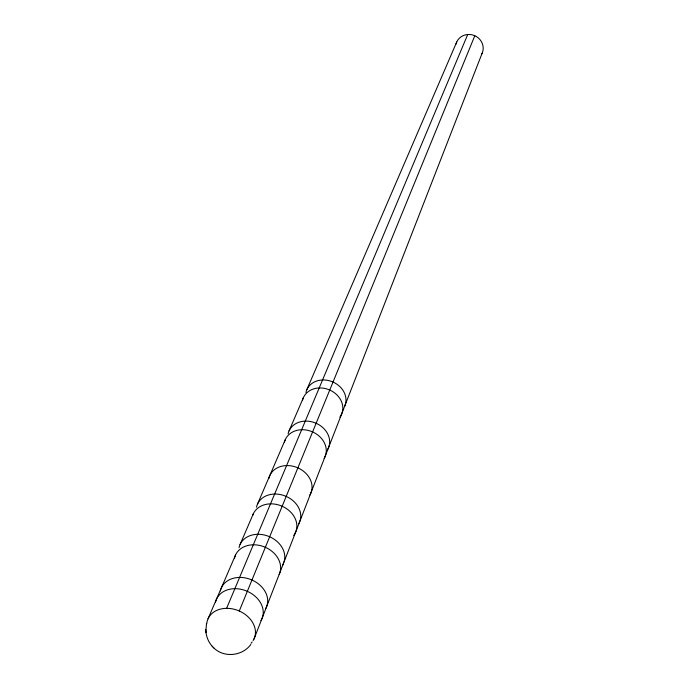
<?xml version="1.0" encoding="UTF-8"?>
<svg xmlns="http://www.w3.org/2000/svg" width="689" height="689" viewBox="0 0 689 689"><rect width="100%" height="100%" fill="white"/><g stroke="black" fill="none" stroke-linecap="round" stroke-linejoin="round"><path stroke-width="1.03" d="M205.89 630.943L206.519 623.381M254.008 639.022L482.093 53.32M239.272 611.005L474.807 35.733M226.612 608.327L467.719 34.493M208.044 618.765L235.517 555.05M240.065 544.517L253.233 513.968M257.479 504.124L285.324 439.548M289.053 430.892L303.41 397.596M306.863 389.578L456.729 41.986M250.83 644.439C242.407 656.264 223.443 658.141 213.332 647.462M205.804 629.565C205.882 635.878 208.276 642.208 212.668 646.773M212.143 646.23L213.788 647.918M205.916 631.27L206.002 632.605M305.916 392.463A20.653 17.397 22.3 0 1 331.34 381.37A20.653 17.397 22.3 0 1 344.629 406.312M456.006 44.139A13.892 13.031 22.3 0 1 474.247 35.501A13.892 13.031 22.3 0 1 481.577 54.336M256.472 507.199A22.883 18.551 22.3 0 1 285.263 496.02A22.883 18.551 22.3 0 1 298.57 524.053M268.805 478.579A22.332 18.276 22.3 0 1 296.976 467.486A22.332 18.276 22.3 0 1 309.878 495.021M252.648 515.484A23.081 18.646 22.3 0 1 283.076 506.665A23.081 18.646 22.3 0 1 293.747 535.405M283.36 563.628A23.676 18.922 22.3 0 1 282.585 565.092M239.04 547.652A23.676 18.922 22.3 0 1 266.772 535.672A23.676 18.922 22.3 0 1 283.98 562.103M234.493 558.211A23.874 19.016 22.3 0 1 263.422 546.523A23.874 19.016 22.3 0 1 279.2 574.325M206.752 623.726A25.114 19.559 22.3 0 1 237.231 610.196A25.114 19.559 22.3 0 1 253.19 640.52M252.208 641.933A25.114 19.559 22.3 0 1 251.072 643.25M215.493 602.307A24.735 19.395 22.3 0 1 246.335 590.904A24.735 19.395 22.3 0 1 260.985 620.522M220.368 590.981A24.511 19.301 22.3 0 1 250.968 579.604A24.511 19.301 22.3 0 1 265.454 609.042M302.454 400.49A20.816 17.483 22.3 0 1 329.738 390.034A20.816 17.483 22.3 0 1 339.892 417.078M288.08 433.846A21.462 17.828 22.3 0 1 315.269 422.908A21.462 17.828 22.3 0 1 327.559 449.641M284.35 442.51A21.626 17.914 22.3 0 1 311.729 431.547A21.626 17.914 22.3 0 1 324.14 458.426"/></g></svg>
